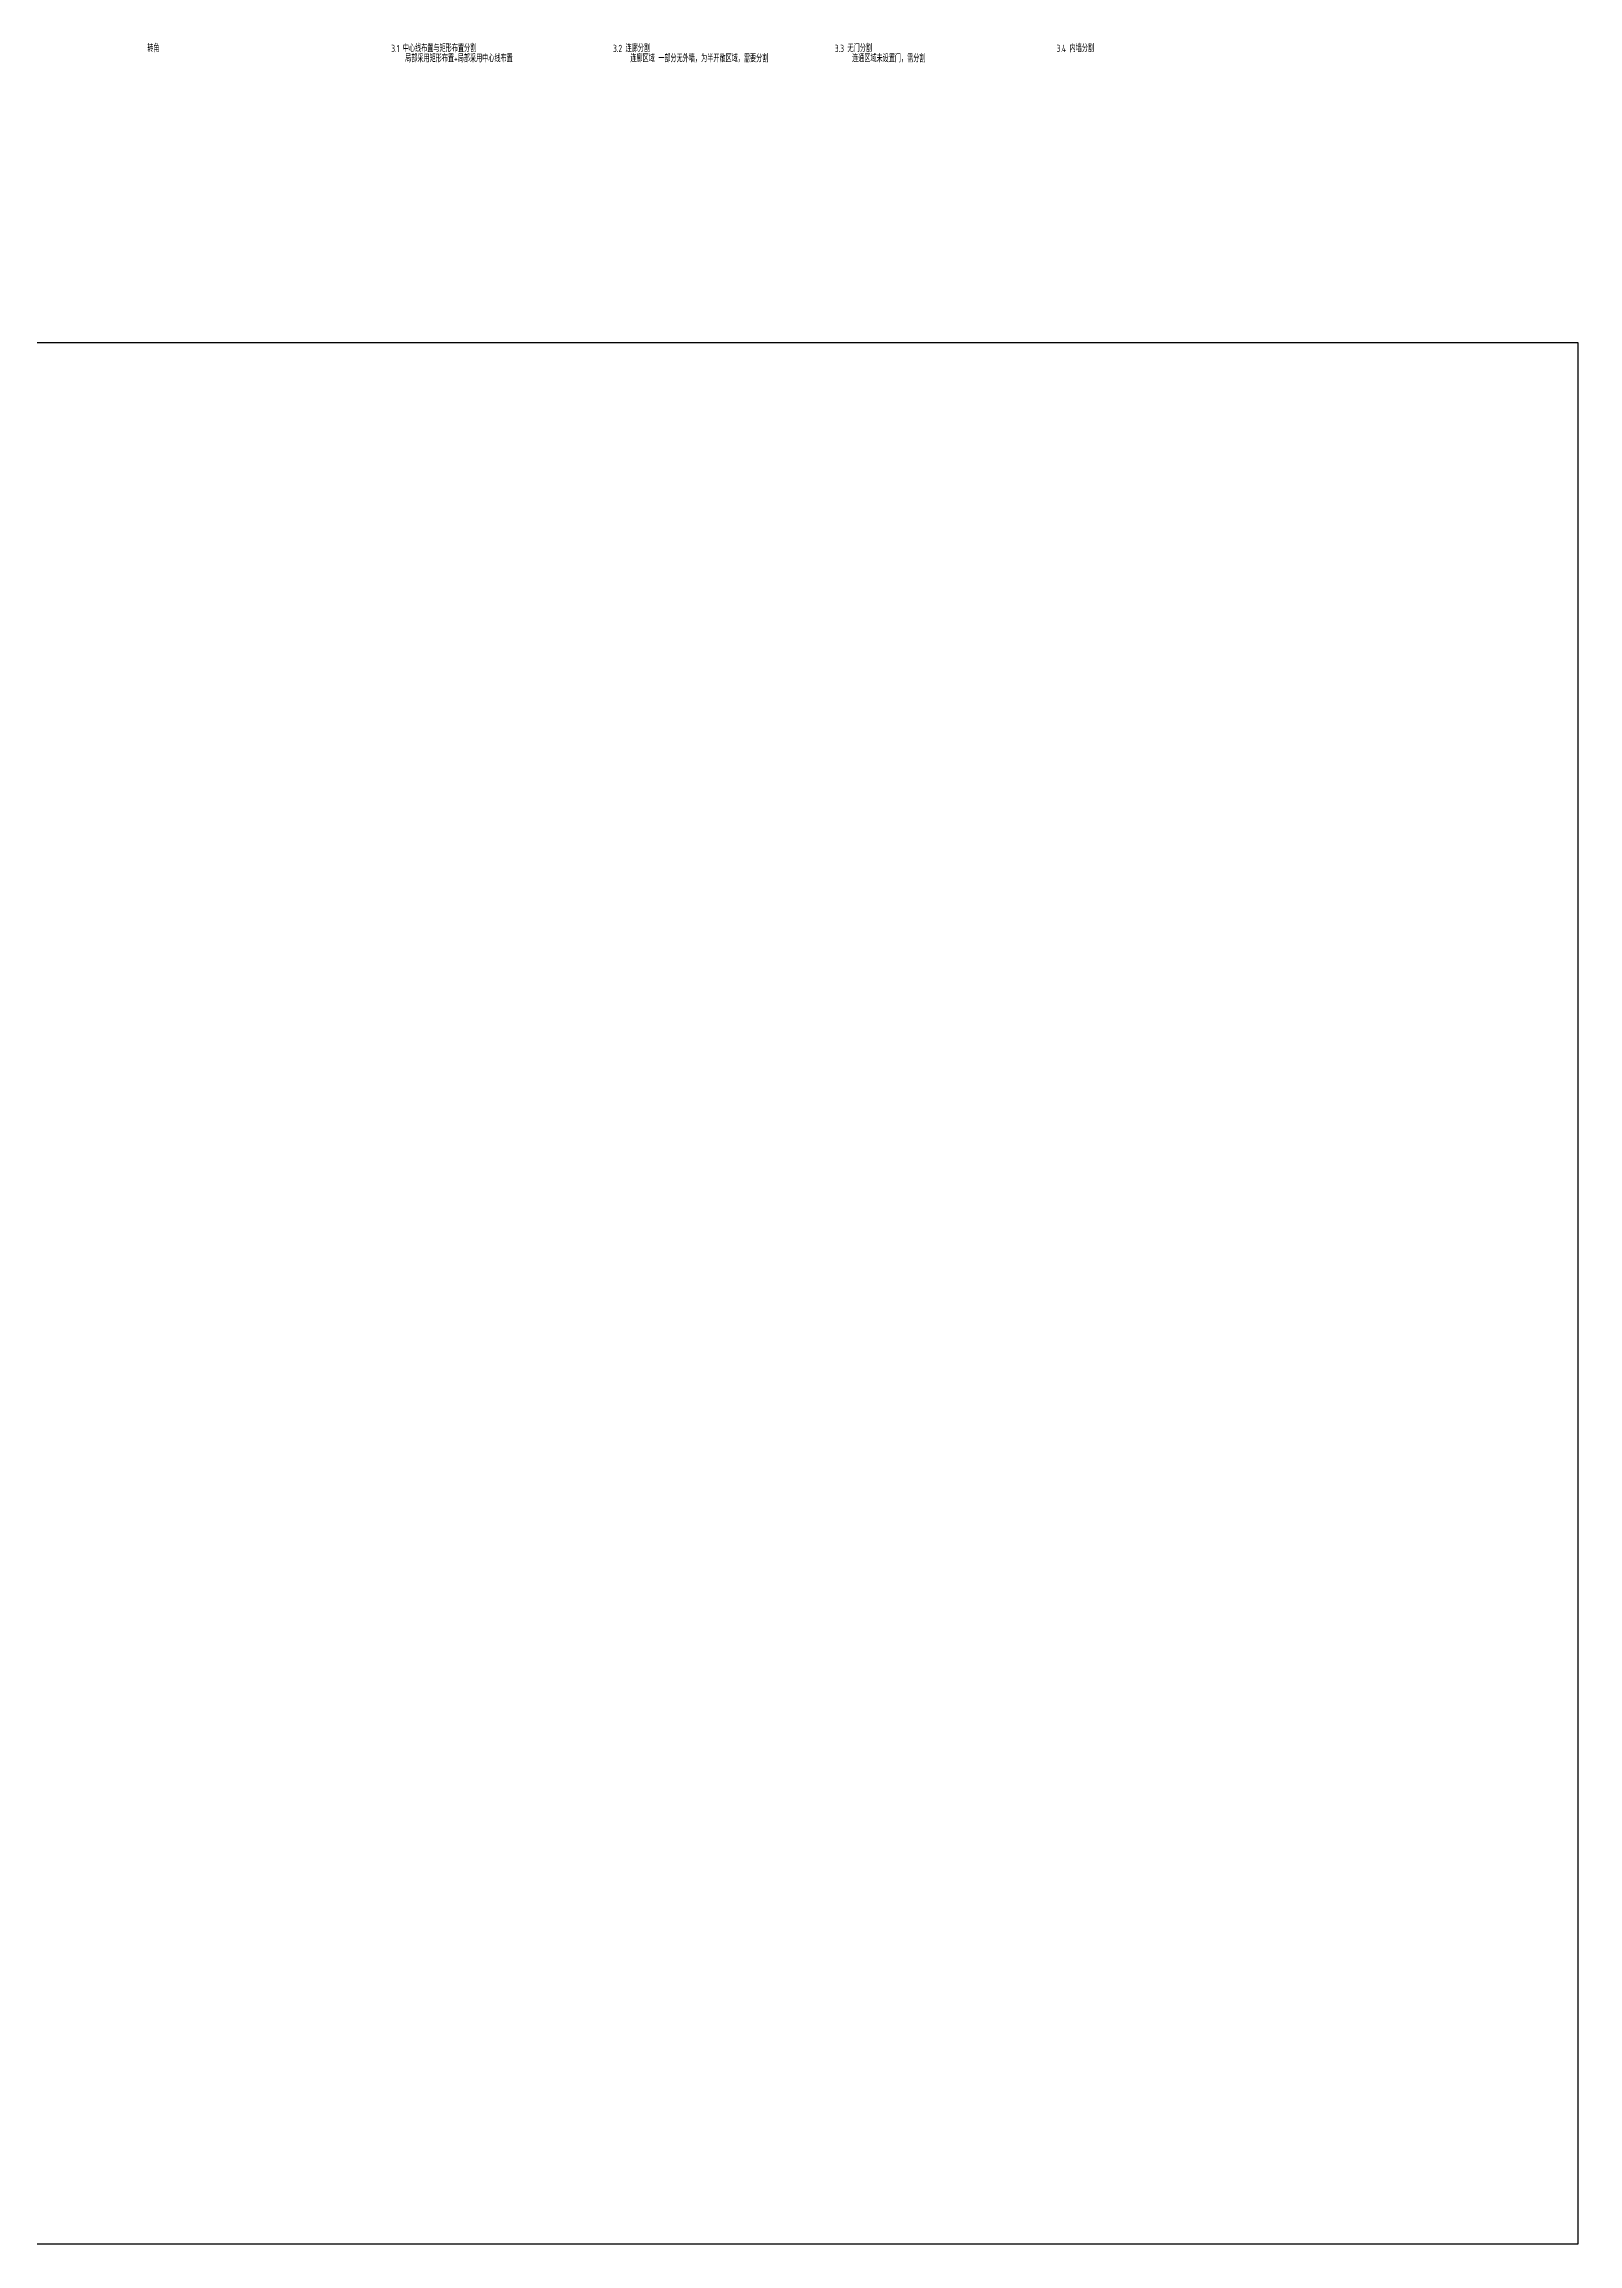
# Model space of a CAD drawing. Extents: x 562698 to 1410372, y 90292 to 698191.
# Drawn here: x 986535 to 1410372, y 90292 to 698191 of the extents above; entities that cross this region are included whole.
import ezdxf

# ---------------------------------------------------------------- set-up
doc = ezdxf.new("R2010")
doc.units = 0
doc.header["$LTSCALE"] = 1000
doc.layers.add('2号角度', color=3, linetype='CONTINUOUS')
doc.layers.add('标记', color=6, linetype='CONTINUOUS')
doc.styles.add('TH-STYLE3', font='tssdeng.shx', dxfattribs={"width": 0.65, "bigfont": 'tssdchn.shx'})

msp = doc.modelspace()

# ---------------------------------------------------------------- linework, layer by layer
at = {"layer": '标记'}
msp.add_lwpolyline([(562698, 615699), (1410372, 615699), (1410372, 90292), (562698, 90292)], close=True, dxfattribs=at)

# ---------------------------------------------------------------- texts
at = {"layer": '2号角度', "style": 'TH-STYLE3', "width": 0.65}
for s, p in [('转角', (1015068, 695968)), ('3.1 中心线布置与矩形布置分割', (1082471, 695968)), ('    局部采用矩形布置+局部采用中心线布置', (1082471, 693174)), ('3.2 连廊分割', (1143744, 695968)), ('     连廊区域 一部分无外墙，为半开敞区域，需要分割', (1143744, 693174)), ('3.3 无门分割', (1205018, 695968)), ('     连通区域未设置门，需分割', (1205018, 693174)), ('3.4 内墙分割', (1266291, 695968))]:
    msp.add_text(s, height=2000, dxfattribs=at).set_placement(p)

doc.saveas('drawing.dxf')
